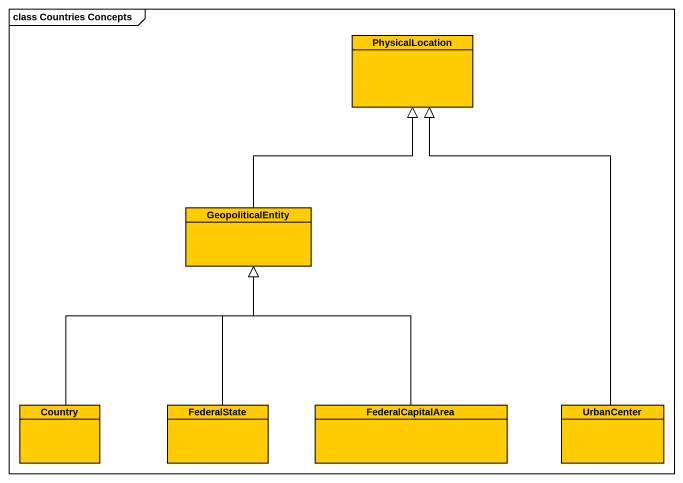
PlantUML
@startuml
mainframe class Countries Concepts
hide circle
hide empty members
class PhysicalLocation #FFCC00
class GeopoliticalEntity #FFCC00
class Country #FFCC00
class FederalState #FFCC00
class FederalCapitalArea #FFCC00
class UrbanCenter #FFCC00
GeopoliticalEntity -up-|> PhysicalLocation
Country -up-|> GeopoliticalEntity
FederalState -up-|> GeopoliticalEntity
FederalCapitalArea -up-|> GeopoliticalEntity
UrbanCenter -up-|> PhysicalLocation
@enduml
